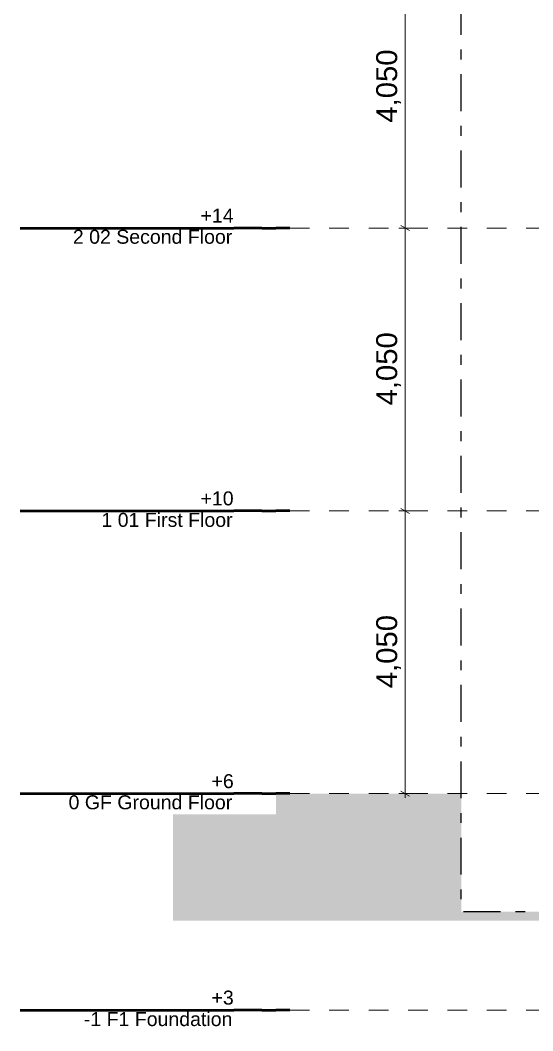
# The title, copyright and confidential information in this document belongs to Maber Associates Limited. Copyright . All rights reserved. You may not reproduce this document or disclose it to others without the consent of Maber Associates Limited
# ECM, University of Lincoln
# Model space of a CAD drawing. Header units: millimetres. Extents: x -48147 to 1422273, y -494195 to 18123.
# Drawn here: x 1354547 to 1361888, y -492592 to -478118 of the extents above; entities that cross this region are included whole.
import ezdxf

# ---------------------------------------------------------------- set-up
doc = ezdxf.new("R2010")
doc.units = ezdxf.units.MM
doc.header["$MEASUREMENT"] = 0
for name, pattern in [('Dashed', [2822.222233, 1411.111116, -1411.111116]), ('Double Dashed', [1093.611073, 529.166651, -211.666656, 141.111112, -211.666656]), ('Wipeout_Contour', [1000, 0, -1000])]:
    doc.linetypes.add(name, pattern=pattern)
for name, color, linetype, lineweight, true_color in [('0_Pen_No__105', 7, 'Continuous', 15, 0xa6a6a6), ('0_Pen_No__25', 7, 'Continuous', 50, 0x2a2a2a), ('HATCHING_Pen_No__145', 7, 'Continuous', 0, 0xa6a6a6)]:
    doc.layers.add(name, color=color, linetype=linetype, lineweight=lineweight, true_color=true_color)
for name, color, linetype, lineweight in [('0_Pen_No__6', 7, 'Continuous', 35), ('A-95-D_1_100_Pen_No__1', 7, 'Continuous', 13), ('A-95-P_Drawing_Pen_No__194', 7, 'Continuous', 25)]:
    doc.layers.add(name, color=color, linetype=linetype, lineweight=lineweight)
doc.layers.add('A-95-D_1_100', color=7, linetype='Continuous')
doc.layers.add('A-95-P_Drawing', color=7, linetype='Continuous')
doc.styles.add('GENERATED_STYLE_1', font='')
doc.styles.add('GENERATED_STYLE_2', font='')
doc.styles.get('GENERATED_STYLE_1').set_extended_font_data('Arial')
doc.styles.get('GENERATED_STYLE_2').set_extended_font_data('Swis721 BT')
doc.dimstyles.new('GENERATED_STYLE__2', dxfattribs={"dimtxt": 300, "dimasz": 95, "dimexe": 0.18, "dimexo": 0, "dimgap": 0.09, "dimtad": 1, "dimdec": 0, "dimzin": 0, "dimdsep": 46, "dimtxsty": 'GENERATED_STYLE_1', "dimblk": 'ARROWHEAD_2', "dimblk1": 'ARROWHEAD_2', "dimblk2": 'ARROWHEAD_2', "dimcen": 0.09, "dimclrd": 7, "dimclre": 7, "dimclrt": 7, "dimadec": 0, "dimazin": 0, "dimtfac": 1, "dimtdec": 4, "dimtmove": 0, "dimatfit": 3, "dimfxl": 1, "dimtolj": 1, "dimtzin": 0, "dimarcsym": 0})

# ---------------------------------------------------------------- blocks, each defined once
blk = doc.blocks.new('*D926', base_point=(1383918, -489195))
at = {"layer": 'A-95-D_1_100_Pen_No__1', "linetype": 'Continuous'}
for p, q in [((1360155, -485145), (1359967, -485145)), ((1359999, -485109), (1360124, -485181)), ((1360061, -489195), (1360061, -485145)), ((1360155, -489195), (1359967, -489195)), ((1359999, -489159), (1360124, -489231)), ((1360061, -489256), (1360061, -489195))]:
    blk.add_line(p, q, dxfattribs=at)
at = {"layer": 'A-95-D_1_100_Pen_No__1', "insert": (1360001, -487685), "char_height": 300, "attachment_point": 7, "rotation": 90, "style": 'GENERATED_STYLE_1'}
blk.add_mtext('\\A1;{\\fArial|b0|i0|c0|p34;4,050}', dxfattribs=at)
blk = doc.blocks.new('ARROWHEAD_2')
at = {"color": 0, "linetype": 'Continuous', "lineweight": 0}
for p, q in [((0, 0), (-1, 0)), ((-0.38, -0.66), (0.38, 0.66))]:
    blk.add_line(p, q, dxfattribs=at)
blk = doc.blocks.new('*D928', base_point=(1383918, -489195))
at = {"layer": 'A-95-D_1_100_Pen_No__1', "linetype": 'Continuous'}
for p, q in [((1360155, -481095), (1359967, -481095)), ((1359999, -481059), (1360124, -481131)), ((1360061, -485145), (1360061, -481095)), ((1360155, -485145), (1359967, -485145)), ((1359999, -485109), (1360124, -485181))]:
    blk.add_line(p, q, dxfattribs=at)
at = {"layer": 'A-95-D_1_100_Pen_No__1', "insert": (1360001, -483635), "char_height": 300, "attachment_point": 7, "rotation": 90, "style": 'GENERATED_STYLE_1'}
blk.add_mtext('\\A1;{\\fArial|b0|i0|c0|p34;4,050}', dxfattribs=at)
blk = doc.blocks.new('*D929', base_point=(1383918, -489195))
at = {"layer": 'A-95-D_1_100_Pen_No__1', "linetype": 'Continuous'}
for p, q in [((1360155, -477045), (1359967, -477045)), ((1359999, -477009), (1360124, -477081)), ((1360061, -481095), (1360061, -477045)), ((1360155, -481095), (1359967, -481095)), ((1359999, -481059), (1360124, -481131))]:
    blk.add_line(p, q, dxfattribs=at)
at = {"layer": 'A-95-D_1_100_Pen_No__1', "insert": (1360001, -479585), "char_height": 300, "attachment_point": 7, "rotation": 90, "style": 'GENERATED_STYLE_1'}
blk.add_mtext('\\A1;{\\fArial|b0|i0|c0|p34;4,050}', dxfattribs=at)
blk = doc.blocks.new('S-26 Building Section_STORY_MARKER', base_point=(1383918, -489195))
at = {"layer": '0_Pen_No__105', "linetype": 'Dashed', "ltscale": 0.2}
for p, q in [((1358409, -481095), (1418411, -481095)), ((1358409, -485145), (1418411, -485145)), ((1358409, -489195), (1418411, -489195)), ((1358409, -492295), (1418411, -492295))]:
    blk.add_line(p, q, dxfattribs=at)
at = {"layer": '0_Pen_No__25', "linetype": 'Continuous'}
for p, q in [((1358409, -481095), (1358309, -481095)), ((1358409, -485145), (1358309, -485145)), ((1358409, -489195), (1358309, -489195)), ((1358409, -492295), (1358309, -492295))]:
    blk.add_line(p, q, dxfattribs=at)
at = {"color": 254, "linetype": 'Wipeout_Contour', "lineweight": 0, "ltscale": 5756686.410787601}
blk.add_wipeout([(1354547, -480799), (1354547, -481392), (1358209, -481392), (1358209, -480799)], dxfattribs=at)
at = {"color": 254, "linetype": 'Wipeout_Contour', "lineweight": 0, "ltscale": 5762122.08094633}
blk.add_wipeout([(1354547, -484849), (1354547, -485442), (1358209, -485442), (1358209, -484849)], dxfattribs=at)
at = {"color": 254, "linetype": 'Wipeout_Contour', "lineweight": 0, "ltscale": 5767598.130913022}
blk.add_wipeout([(1354547, -488899), (1354547, -489492), (1358209, -489492), (1358209, -488899)], dxfattribs=at)
at = {"color": 254, "linetype": 'Wipeout_Contour', "lineweight": 0, "ltscale": 5771816.886768274}
blk.add_wipeout([(1354547, -491999), (1354547, -492592), (1358209, -492592), (1358209, -491999)], dxfattribs=at)
at = {"layer": '0_Pen_No__25', "linetype": 'Continuous'}
for p, q in [((1354547, -481095), (1357609, -481095)), ((1358009, -481095), (1357609, -481095)), ((1358009, -481095), (1358209, -481095)), ((1358309, -481095), (1358209, -481095)), ((1354547, -485145), (1357609, -485145)), ((1358009, -485145), (1357609, -485145)), ((1358009, -485145), (1358209, -485145)), ((1358309, -485145), (1358209, -485145)), ((1354547, -489195), (1357609, -489195)), ((1358009, -489195), (1357609, -489195)), ((1358009, -489195), (1358209, -489195)), ((1358309, -489195), (1358209, -489195)), ((1354547, -492295), (1357609, -492295)), ((1358009, -492295), (1357609, -492295)), ((1358009, -492295), (1358209, -492295)), ((1358309, -492295), (1358209, -492295))]:
    blk.add_line(p, q, dxfattribs=at)
at = {"layer": '0_Pen_No__6', "char_height": 200, "attachment_point": 1, "style": 'GENERATED_STYLE_2'}
for s, insert in [('\\A1;{\\fSwis721 BT|b0|i0|c0|p34;+14}', (1357130, -480816)), ('\\A1;{\\fSwis721 BT|b0|i0|c0|p34;2 02 Second Floor}', (1355302, -481119)), ('\\A1;{\\fSwis721 BT|b0|i0|c0|p34;+10}', (1357130, -484866)), ('\\A1;{\\fSwis721 BT|b0|i0|c0|p34;1 01 First Floor}', (1355711, -485174)), ('\\A1;{\\fSwis721 BT|b0|i0|c0|p34;+6}', (1357287, -488916)), ('\\A1;{\\fSwis721 BT|b0|i0|c0|p34;0 GF Ground Floor}', (1355240, -489219)), ('\\A1;{\\fSwis721 BT|b0|i0|c0|p34;+3}', (1357287, -492016)), ('\\A1;{\\fSwis721 BT|b0|i0|c0|p34;-1 F1 Foundation}', (1355459, -492324))]:
    blk.add_mtext(s, dxfattribs=dict(at, insert=insert))

msp = doc.modelspace()

# ---------------------------------------------------------------- hatches: boundary and pattern name
at = {"layer": 'HATCHING_Pen_No__145', "linetype": 'Continuous'}
msp.add_hatch(color=256, dxfattribs=at).paths.add_polyline_path([(1418063, -489195), (1405190.9, -489195), (1405190.9, -489695), (1404430.9, -489695), (1404430.9, -489420), (1384003.6, -489420), (1384003.6, -489695), (1383491.8, -489695), (1383491.8, -489625), (1363271, -489625), (1363271, -490125), (1362767, -490125), (1362767, -489625), (1362559.1, -489625), (1362559.1, -489195), (1356736.2, -489195), (1356736.2, -491014.8), (1418063, -491014.8)])

# ---------------------------------------------------------------- dimensions: what is measured, and where the dimension line sits
at = {"layer": 'A-95-D_1_100', "linetype": 'Continuous'}
for base, p1, p2, picture, middle in [((1360061.2, -477045), (1360400.9, -481095), (1360270.7, -477045), '*D929', (1359851.2, -479015.7)), ((1360061.2, -481095), (1360978.3, -485145), (1360400.9, -481095), '*D928', (1359851.2, -483065.7)), ((1360061.2, -485145), (1361392.9, -489195), (1360978.3, -485145), '*D926', (1359851.2, -487115.7))]:
    dim = msp.add_linear_dim(base=base, p1=p1, p2=p2, angle=90, dimstyle='GENERATED_STYLE__2', dxfattribs=at)
    dim.commit()
    dim.dimension.update_dxf_attribs({"geometry": picture, "text_midpoint": middle, "dimtype": 160, "text_rotation": 90})

# ---------------------------------------------------------------- next in the draw order: wipeouts: each hides what was drawn before it
at = {"color": 254, "linetype": 'Wipeout_Contour', "lineweight": 0, "ltscale": 5785103.117332382}
msp.add_wipeout([(1360864, -470936.6), (1367027.7, -470936.6), (1367027.7, -490886.4), (1360864, -490886.4)], dxfattribs=at).dxf.layer = 'A-95-P_Drawing'

# ---------------------------------------------------------------- next in the draw order: linework, layer by layer
at = {"layer": 'A-95-P_Drawing_Pen_No__194', "linetype": 'Double Dashed', "flags": 128}
msp.add_lwpolyline([(1360864, -470936.6), (1367027.7, -470936.6), (1367027.7, -490886.4), (1360864, -490886.4)], close=True, dxfattribs=at)

# ---------------------------------------------------------------- next in the draw order: block references
at = {"linetype": 'Continuous', "lineweight": 0}
msp.add_blockref('S-26 Building Section_STORY_MARKER', (1383917.5, -489195), dxfattribs=at)

doc.saveas('drawing.dxf')
